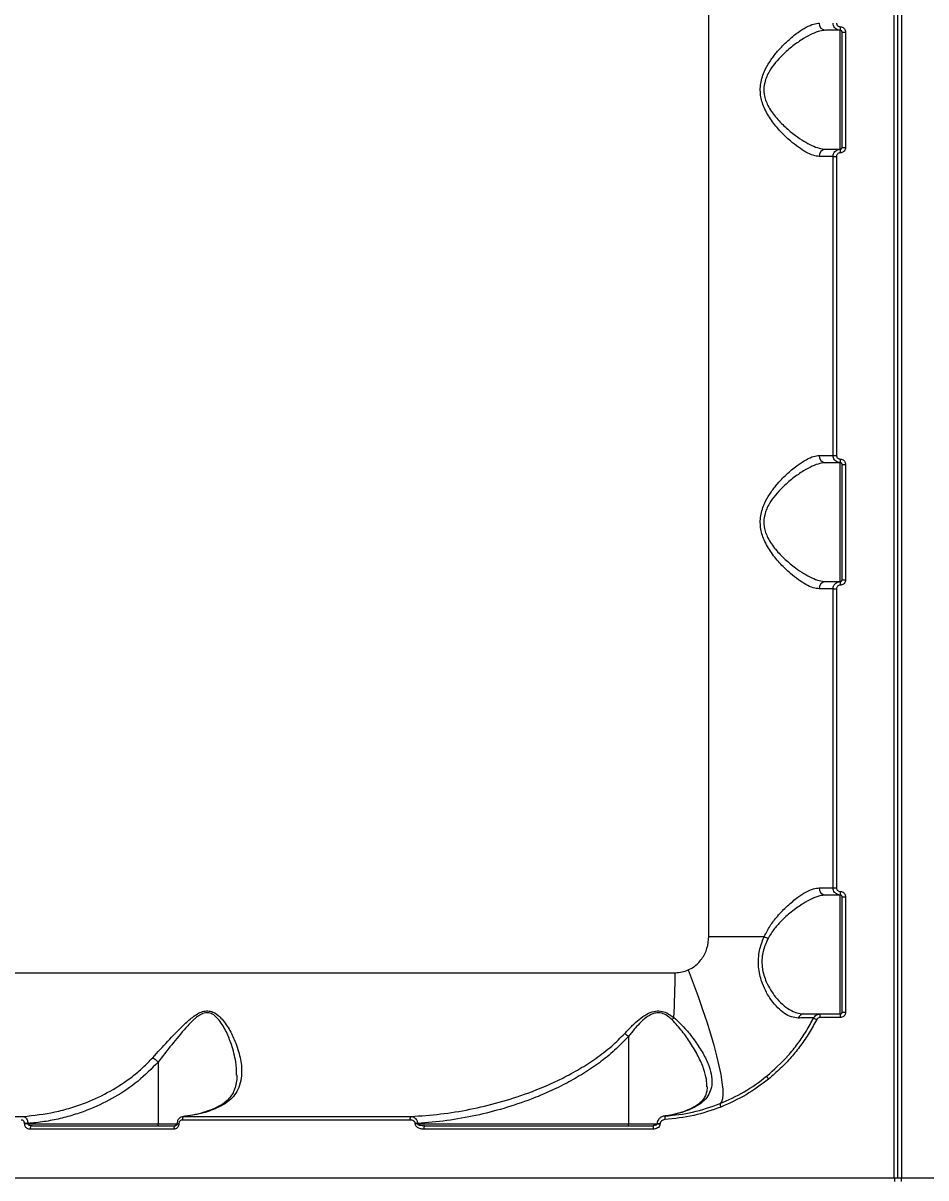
# Model space of a CAD drawing. Header units: millimetres. Extents: x 10665 to 29906, y -6125 to 7364.
# Drawn here: x 23684.4 to 23935.1, y -17.4 to 303.1 of the extents above; entities that cross this region are included whole.
import ezdxf

# ---------------------------------------------------------------- set-up
doc = ezdxf.new("R2010")
doc.units = ezdxf.units.MM
for name, color, linetype in [('DIKOM_ОБЪЕКТ', 7, 'Continuous'), ('DIKOM_РАЗМЕР_ЗОНА', 7, 'Continuous'), ('DIKOM_РАЗМЕР_ОБЪЕКТА', 7, 'Continuous')]:
    doc.layers.add(name, color=color, linetype=linetype)
doc.styles.add('style1', font='arial.ttf', dxfattribs={"width": 0.8})
doc.dimstyles.new('1-50', dxfattribs={"dimtxt": 300, "dimasz": 200, "dimexe": 100, "dimexo": 0, "dimgap": 100, "dimtad": 1, "dimdec": 0, "dimtxsty": 'style1', "dimcen": 0, "dimclrd": 7, "dimclre": 7, "dimadec": 1, "dimazin": 2, "dimtfac": 1, "dimtdec": 0, "dimtmove": 1, "dimatfit": 3, "dimfxl": 0, "dimlwd": 25, "dimlwe": 18, "dimarcsym": 0})

# ---------------------------------------------------------------- blocks, each defined once
blk = doc.blocks.new('*D16')
at = {"layer": 'Defpoints', "color": 0, "transparency": 16777216}
for p in [(12665, 4926.53), (12665, 1146.89), (26947.71, -1821.93)]:
    blk.add_point(p, dxfattribs=at)
at = {"layer": 'DIKOM_РАЗМЕР_ОБЪЕКТА', "color": 7, "lineweight": 18, "transparency": 16777216}
for p, q in [((12665, 1146.89), (12665, 5026.53)), ((26947.71, -1821.93), (26947.71, 5026.53))]:
    blk.add_line(p, q, dxfattribs=at)
at = {"layer": 'DIKOM_РАЗМЕР_ОБЪЕКТА', "color": 7, "lineweight": 25, "transparency": 16777216}
blk.add_line((26747.71, 4926.53), (12865, 4926.53), dxfattribs=at)
at = {"layer": 'DIKOM_РАЗМЕР_ОБЪЕКТА', "color": 7, "transparency": 16777216}
for points in [[(12865, 4959.86), (12865, 4893.19), (12665, 4926.53)], [(26747.71, 4959.86), (26747.71, 4893.19), (26947.71, 4926.53)]]:
    blk.add_solid(points, dxfattribs=at)
at = {"layer": 'DIKOM_РАЗМЕР_ОБЪЕКТА', "color": 0, "transparency": 16777216, "insert": (21497, 5179.8), "char_height": 300, "attachment_point": 5, "style": 'style1'}
blk.add_mtext('14300', dxfattribs=at)
blk = doc.blocks.new('*D15')
at = {"layer": 'Defpoints', "color": 0, "transparency": 16777216}
for p in [(20416.84, 4419.04), (19675.94, -4001.39), (28567.5, -4001.39)]:
    blk.add_point(p, dxfattribs=at)
at = {"layer": 'DIKOM_РАЗМЕР_ОБЪЕКТА', "color": 7, "lineweight": 18, "transparency": 16777216}
for p, q in [((20416.84, 4419.04), (28667.5, 4419.04)), ((19675.94, -4001.39), (28667.5, -4001.39))]:
    blk.add_line(p, q, dxfattribs=at)
at = {"layer": 'DIKOM_РАЗМЕР_ОБЪЕКТА', "color": 7, "lineweight": 25, "transparency": 16777216}
blk.add_line((28567.5, 4219.04), (28567.5, -3801.39), dxfattribs=at)
at = {"layer": 'DIKOM_РАЗМЕР_ОБЪЕКТА', "color": 7, "transparency": 16777216}
for points in [[(28534.17, 4219.04), (28600.83, 4219.04), (28567.5, 4419.04)], [(28534.17, -3801.39), (28600.83, -3801.39), (28567.5, -4001.39)]]:
    blk.add_solid(points, dxfattribs=at)
at = {"layer": 'DIKOM_РАЗМЕР_ОБЪЕКТА', "color": 0, "transparency": 16777216, "insert": (28247.96, -1553.33), "char_height": 300, "attachment_point": 5, "rotation": 90, "style": 'style1'}
blk.add_mtext('8400', dxfattribs=at)
blk = doc.blocks.new('*D14')
at = {"layer": 'Defpoints', "color": 0, "transparency": 16777216}
for p in [(28947.71, 6914.03), (10665, 1629.88), (28947.71, -1535.43)]:
    blk.add_point(p, dxfattribs=at)
at = {"layer": 'DIKOM_РАЗМЕР_ЗОНА', "color": 7, "lineweight": 18, "transparency": 16777216}
for p, q in [((10665, 1629.88), (10665, 7014.03)), ((28947.71, -1535.43), (28947.71, 7014.03))]:
    blk.add_line(p, q, dxfattribs=at)
at = {"layer": 'DIKOM_РАЗМЕР_ЗОНА', "color": 7, "lineweight": 25, "transparency": 16777216}
blk.add_line((10865, 6914.03), (28747.71, 6914.03), dxfattribs=at)
at = {"layer": 'DIKOM_РАЗМЕР_ЗОНА', "color": 7, "transparency": 16777216}
for points in [[(10865, 6947.36), (10865, 6880.69), (10665, 6914.03)], [(28747.71, 6947.36), (28747.71, 6880.69), (28947.71, 6914.03)]]:
    blk.add_solid(points, dxfattribs=at)
at = {"layer": 'DIKOM_РАЗМЕР_ЗОНА', "color": 0, "transparency": 16777216, "insert": (21431.5, 7167.3), "char_height": 300, "attachment_point": 5, "style": 'style1'}
blk.add_mtext('18300', dxfattribs=at)
blk = doc.blocks.new('*D13')
at = {"layer": 'Defpoints', "color": 0, "transparency": 16777216}
for p in [(20470.84, 6542.55), (29806, 6542.55), (19621.9, -6125)]:
    blk.add_point(p, dxfattribs=at)
at = {"layer": 'DIKOM_РАЗМЕР_ЗОНА', "color": 7, "lineweight": 18, "transparency": 16777216}
for p, q in [((20470.84, 6542.55), (29906, 6542.55)), ((19621.9, -6125), (29906, -6125))]:
    blk.add_line(p, q, dxfattribs=at)
at = {"layer": 'DIKOM_РАЗМЕР_ЗОНА', "color": 7, "lineweight": 25, "transparency": 16777216}
blk.add_line((29806, -5925), (29806, 6342.55), dxfattribs=at)
at = {"layer": 'DIKOM_РАЗМЕР_ЗОНА', "color": 7, "transparency": 16777216}
for points in [[(29772.67, 6342.55), (29839.33, 6342.55), (29806, 6542.55)], [(29772.67, -5925), (29839.33, -5925), (29806, -6125)]]:
    blk.add_solid(points, dxfattribs=at)
at = {"layer": 'DIKOM_РАЗМЕР_ЗОНА', "color": 0, "transparency": 16777216, "insert": (29552.83, 208.78), "char_height": 300, "attachment_point": 5, "rotation": 90, "style": 'style1'}
blk.add_mtext('12650', dxfattribs=at)

msp = doc.modelspace()

# ---------------------------------------------------------------- linework, layer by layer
at = {"layer": 'DIKOM_ОБЪЕКТ', "color": 7, "linetype": 'Continuous', "lineweight": 15}
for p, q in [((23926.28, -17.43), (23926.28, 466.57)), ((23927.28, -17.43), (23927.28, 466.57)), ((23928.29, 466.57), (23928.29, -17.43)), ((23874.78, 49.57), (23874.78, 399.57)), ((23911.28, 301.07), (23907.23, 301.07)), ((23911.28, 268.07), (23911.28, 301.07)), ((23911.78, 300.57), (23912.75, 300.57)), ((23911.78, 268.57), (23911.78, 300.57)), ((23912.75, 300.57), (23912.75, 268.57)), ((23909.28, 266.07), (23905.43, 266.07)), ((23907.23, 268.07), (23911.28, 268.07)), ((23909.28, 266.07), (23910.24, 266.07)), ((23909.28, 183.07), (23909.28, 266.07)), ((23910.24, 266.07), (23910.24, 183.07)), ((23911.78, 268.57), (23912.75, 268.57)), ((23905.43, 183.07), (23909.28, 183.07)), ((23909.28, 183.07), (23910.24, 183.07)), ((23911.28, 181.07), (23907.23, 181.07)), ((23911.28, 148.07), (23911.28, 181.07)), ((23911.78, 180.57), (23912.75, 180.57)), ((23911.78, 148.57), (23911.78, 180.57)), ((23912.75, 180.57), (23912.75, 148.57)), ((23907.23, 148.07), (23911.28, 148.07)), ((23911.78, 148.57), (23912.75, 148.57)), ((23909.28, 146.07), (23905.43, 146.07)), ((23909.28, 146.07), (23910.24, 146.07)), ((23909.28, 63.07), (23909.28, 146.07)), ((23910.24, 146.07), (23910.24, 63.07)), ((23905.43, 63.07), (23909.28, 63.07)), ((23911.28, 61.07), (23907.23, 61.07)), ((23909.28, 63.07), (23910.24, 63.07)), ((23911.28, 28.07), (23911.28, 61.07)), ((23911.78, 60.57), (23912.75, 60.57)), ((23911.78, 28.57), (23911.78, 60.57)), ((23912.75, 60.57), (23912.75, 28.57)), ((23874.78, 49.57), (23890.19, 49.57)), ((23545.28, 39.52), (23865.44, 39.52)), ((23911.25, 27.07), (23905.62, 27.07)), ((23905.67, 28.07), (23911.28, 28.07)), ((23911.78, 28.57), (23912.75, 28.57)), ((23852.47, 21.82), (23852.47, -2.43)), ((23721.93, 14.73), (23721.93, -2.43)), ((23618.62, -0.37), (23684.45, -0.37)), ((23684.88, -2.43), (23684.88, -2.32)), ((23685.78, -2.32), (23684.88, -2.32)), ((23685.78, -2.43), (23684.88, -2.43)), ((23685.78, -2.32), (23685.78, -2.43)), ((23685.78, -2.43), (23721.93, -2.43)), ((23686.97, -2.93), (23726.74, -2.93)), ((23721.93, -2.43), (23727.15, -2.43)), ((23727.15, -2.39), (23727.15, -2.43)), ((23727.15, -2.39), (23727.68, -2.39)), ((23727.15, -2.43), (23727.68, -2.43)), ((23727.68, -2.39), (23727.68, -2.43)), ((23791.83, -1.37), (23728.65, -1.37)), ((23729.38, -0.3), (23728.96, -0.34)), ((23729.09, -0.37), (23792.13, -0.37)), ((23793.3, -2.43), (23793.3, -2.3)), ((23793.94, -2.3), (23793.3, -2.3)), ((23793.94, -2.43), (23793.3, -2.43)), ((23793.94, -2.3), (23793.94, -2.43)), ((23793.94, -2.43), (23852.47, -2.43)), ((23795.98, -2.93), (23859.47, -2.93)), ((23852.47, -2.43), (23860.42, -2.43)), ((23860.42, -2.34), (23860.42, -2.43)), ((23860.42, -2.34), (23861.26, -2.34)), ((23860.42, -2.43), (23861.26, -2.43)), ((23861.26, -2.34), (23861.26, -2.43)), ((23726.26, -3.93), (23686.4, -3.93)), ((23859.31, -3.93), (23795.67, -3.93)), ((23507.28, -17.43), (23926.28, -17.43)), ((23926.28, -17.43), (23927.28, -17.43)), ((23927.28, -17.43), (23928.29, -17.43)), ((23928.29, -17.43), (24347.28, -17.43))]:
    msp.add_line(p, q, dxfattribs=at)
at = {"layer": 'DIKOM_ОБЪЕКТ', "color": 7, "linetype": 'Continuous', "lineweight": 15, "flags": 128}
for points in [[(23869.08, 40.28), (23870.49, 36.59), (23871.82, 32.93), (23873.06, 29.35), (23874.21, 25.87), (23875.24, 22.54), (23876.16, 19.38), (23876.94, 16.42), (23877.59, 13.71), (23878.09, 11.25), (23878.44, 9.08), (23878.64, 7.22), (23878.69, 5.69), (23878.58, 4.5), (23878.31, 3.66), (23877.9, 3.18)], [(23686.97, -2.93), (23686.86, -2.94), (23686.75, -3), (23686.65, -3.09), (23686.57, -3.22), (23686.5, -3.37), (23686.44, -3.54), (23686.41, -3.73), (23686.4, -3.93)], [(23722.09, -2.93), (23722.06, -2.92), (23722.03, -2.89), (23722, -2.84), (23721.98, -2.78), (23721.96, -2.7), (23721.94, -2.62), (23721.93, -2.52), (23721.93, -2.43)], [(23726.74, -2.93), (23726.65, -2.94), (23726.56, -3), (23726.48, -3.09), (23726.4, -3.22), (23726.34, -3.37), (23726.3, -3.54), (23726.27, -3.73), (23726.26, -3.93)], [(23729.09, -0.37), (23729, -0.4), (23728.92, -0.46), (23728.84, -0.56), (23728.78, -0.69), (23728.72, -0.83), (23728.68, -1), (23728.66, -1.18), (23728.65, -1.37)], [(23795.98, -2.93), (23795.92, -2.94), (23795.86, -3), (23795.81, -3.09), (23795.76, -3.22), (23795.72, -3.37), (23795.69, -3.54), (23795.68, -3.73), (23795.67, -3.93)], [(23852.63, -2.93), (23852.6, -2.92), (23852.57, -2.89), (23852.54, -2.84), (23852.52, -2.78), (23852.5, -2.7), (23852.48, -2.62), (23852.48, -2.52), (23852.47, -2.43)]]:
    msp.add_lwpolyline(points, dxfattribs=at)
at = {"layer": 'DIKOM_ОБЪЕКТ', "color": 7, "linetype": 'Continuous', "lineweight": 15}
for centre, radius, start, end in [((23907.34, 302.98), 1.91, 177.2461, 266.9542), ((23917.82, 301.82), 6.58, 177.8255, 186.5485), ((23907.34, 266.17), 1.91, 93.0509, 182.7522), ((23917.82, 267.32), 6.58, 173.4534, 182.1731), ((23907.34, 182.98), 1.91, 177.2461, 266.9542), ((23917.82, 181.82), 6.58, 177.8255, 186.5485), ((23907.34, 146.17), 1.91, 93.0509, 182.7522), ((23917.82, 147.32), 6.58, 173.4534, 182.1731), ((23907.34, 62.98), 1.91, 177.2476, 266.9527), ((23917.82, 61.82), 6.58, 177.8255, 186.5485), ((23894.14, 55.94), 7.49, 238.1465, 247.1597), ((23629.05, 39.4), 236.38, 357.0036, 0.0293), ((23869.54, 22.88), 6.08, 136.7288, 144.3462), ((23901.24, 26.31), 1.76, 91.8341, 158.8601), ((23908.91, 35.29), 9.71, 238.8625, 244.4825), ((23910.51, 27.32), 4.89, 171.1739, 182.9207), ((23917.82, 27.32), 6.58, 173.4534, 182.1731), ((23893.99, 12.43), 3.55, 207.4572, 222.801), ((23880.28, 3.34), 2.38, 183.7676, 207.0834), ((23792.97, -1.16), 1.16, 136.5675, 190.0629), ((23860.98, -3.68), 1.68, 153.3032, 188.3114), ((23864.51, -0.91), 1.97, 160.7324, 190.0896), ((24031.07, -17.68), 104.78, 179.8633, 180.4102), ((23823.5, -17.68), 104.78, 359.5898, 0.1367)]:
    msp.add_arc(centre, radius, start, end, dxfattribs=at)
for points, knots in [([(23905.43, 266.07), (23904.88, 266.14), (23903.77, 266.26), (23901.8, 267.18), (23899.67, 268.54), (23897.3, 270.41), (23894.72, 272.87), (23892.15, 275.95), (23890.11, 279.36), (23889.16, 282.48), (23889.04, 284.92), (23889.25, 286.79), (23889.77, 288.64), (23890.69, 290.74), (23892.07, 293), (23894.15, 295.64), (23896.72, 298.25), (23899.42, 300.45), (23901.85, 302), (23903.84, 302.91), (23904.93, 303.02), (23905.43, 303.07)], [0, 0, 0, 0, 0.054583, 0.111032, 0.165946, 0.222013, 0.289072, 0.35796, 0.422673, 0.477404, 0.50475, 0.533099, 0.562353, 0.592382, 0.639889, 0.688584, 0.759283, 0.83206, 0.890159, 0.949867, 1, 1, 1, 1]), ([(23911.28, 301.07), (23911.14, 301.08), (23910.76, 301.11), (23910.2, 301.35), (23909.69, 301.8), (23909.35, 302.4), (23909.31, 302.85), (23909.28, 303.07)], [0, 0, 0, 0, 0.141716, 0.356396, 0.570957, 0.785459, 1, 1, 1, 1]), ([(23910.24, 303.07), (23910.25, 302.96), (23910.28, 302.74), (23910.45, 302.44), (23910.7, 302.21), (23910.99, 302.09), (23911.17, 302.08), (23911.25, 302.07)], [0, 0, 0, 0, 0.214239, 0.428572, 0.643168, 0.858084, 1, 1, 1, 1]), ([(23911.25, 302.07), (23911.36, 302.07), (23911.64, 302.05), (23912.06, 301.87), (23912.44, 301.53), (23912.7, 301.08), (23912.73, 300.74), (23912.75, 300.57)], [0, 0, 0, 0, 0.141841, 0.356734, 0.571331, 0.785726, 1, 1, 1, 1]), ([(23907.23, 301.07), (23906.71, 301.03), (23905.57, 300.93), (23903.49, 300.12), (23900.98, 298.77), (23898.13, 296.8), (23895.46, 294.5), (23893.25, 292.13), (23891.79, 290.13), (23890.81, 288.23), (23890.16, 286.3), (23890.01, 284.56), (23890.2, 282.94), (23890.53, 281.66), (23891.47, 279.47), (23893.31, 276.87), (23895.99, 274.14), (23898.67, 271.96), (23901.18, 270.28), (23903.39, 269.08), (23905.47, 268.25), (23906.64, 268.13), (23907.23, 268.07)], [0, 0, 0, 0, 0.050714, 0.109915, 0.170724, 0.242652, 0.316474, 0.363749, 0.411988, 0.440047, 0.468859, 0.5101, 0.521086, 0.546819, 0.573408, 0.636933, 0.704612, 0.774149, 0.830252, 0.88733, 0.94288, 1, 1, 1, 1]), ([(23911.78, 300.57), (23911.78, 300.63), (23911.77, 300.74), (23911.68, 300.89), (23911.55, 301.01), (23911.41, 301.07), (23911.32, 301.07), (23911.28, 301.07)], [0, 0, 0, 0, 0.214008, 0.428152, 0.642819, 0.857914, 1, 1, 1, 1]), ([(23909.28, 266.07), (23909.29, 266.22), (23909.32, 266.59), (23909.56, 267.15), (23910.01, 267.66), (23910.61, 268.01), (23911.06, 268.05), (23911.28, 268.07)], [0, 0, 0, 0, 0.140747, 0.35547, 0.570286, 0.785161, 1, 1, 1, 1]), ([(23911.25, 267.07), (23911.13, 267.06), (23910.91, 267.04), (23910.61, 266.87), (23910.38, 266.61), (23910.26, 266.33), (23910.25, 266.15), (23910.24, 266.07)], [0, 0, 0, 0, 0.215143, 0.430171, 0.644954, 0.859418, 1, 1, 1, 1]), ([(23912.75, 268.57), (23912.74, 268.46), (23912.72, 268.19), (23912.54, 267.76), (23912.2, 267.38), (23911.75, 267.12), (23911.42, 267.09), (23911.25, 267.07)], [0, 0, 0, 0, 0.140641, 0.355114, 0.569885, 0.784886, 1, 1, 1, 1]), ([(23911.28, 268.07), (23911.34, 268.08), (23911.45, 268.09), (23911.6, 268.18), (23911.72, 268.3), (23911.78, 268.44), (23911.78, 268.54), (23911.78, 268.57)], [0, 0, 0, 0, 0.215463, 0.43067, 0.645377, 0.859612, 1, 1, 1, 1]), ([(23905.43, 146.07), (23904.88, 146.14), (23903.77, 146.26), (23901.8, 147.18), (23899.67, 148.54), (23897.3, 150.41), (23894.72, 152.87), (23892.15, 155.95), (23890.11, 159.36), (23889.16, 162.48), (23889.04, 164.92), (23889.25, 166.79), (23889.77, 168.64), (23890.69, 170.74), (23892.07, 173), (23894.15, 175.64), (23896.72, 178.25), (23899.42, 180.45), (23901.85, 182), (23903.84, 182.91), (23904.93, 183.02), (23905.43, 183.07)], [0, 0, 0, 0, 0.054583, 0.111032, 0.165946, 0.222013, 0.289072, 0.357961, 0.422673, 0.477404, 0.50475, 0.533099, 0.562353, 0.592382, 0.639889, 0.688584, 0.759283, 0.83206, 0.890159, 0.949867, 1, 1, 1, 1]), ([(23911.28, 181.07), (23911.14, 181.08), (23910.76, 181.11), (23910.2, 181.35), (23909.69, 181.8), (23909.35, 182.4), (23909.31, 182.85), (23909.28, 183.07)], [0, 0, 0, 0, 0.141716, 0.356396, 0.570957, 0.785459, 1, 1, 1, 1]), ([(23910.24, 183.07), (23910.25, 182.96), (23910.28, 182.74), (23910.45, 182.44), (23910.7, 182.21), (23910.99, 182.09), (23911.17, 182.08), (23911.25, 182.07)], [0, 0, 0, 0, 0.214239, 0.428572, 0.643168, 0.858084, 1, 1, 1, 1]), ([(23907.23, 181.07), (23906.71, 181.03), (23905.57, 180.93), (23903.49, 180.12), (23900.98, 178.77), (23898.13, 176.8), (23895.46, 174.5), (23893.25, 172.13), (23891.79, 170.13), (23890.81, 168.23), (23890.16, 166.3), (23890.01, 164.56), (23890.2, 162.94), (23890.53, 161.66), (23891.47, 159.47), (23893.31, 156.87), (23895.99, 154.14), (23898.67, 151.96), (23901.18, 150.28), (23903.39, 149.08), (23905.47, 148.25), (23906.64, 148.13), (23907.23, 148.07)], [0, 0, 0, 0, 0.050714, 0.109915, 0.170724, 0.242652, 0.316474, 0.363749, 0.411988, 0.440047, 0.468859, 0.5101, 0.521086, 0.546819, 0.573408, 0.636933, 0.704612, 0.774149, 0.830252, 0.88733, 0.94288, 1, 1, 1, 1]), ([(23911.25, 182.07), (23911.36, 182.07), (23911.64, 182.05), (23912.06, 181.87), (23912.44, 181.53), (23912.7, 181.08), (23912.73, 180.74), (23912.75, 180.57)], [0, 0, 0, 0, 0.141841, 0.356734, 0.571331, 0.785726, 1, 1, 1, 1]), ([(23911.78, 180.57), (23911.78, 180.63), (23911.77, 180.74), (23911.68, 180.89), (23911.55, 181.01), (23911.41, 181.07), (23911.32, 181.07), (23911.28, 181.07)], [0, 0, 0, 0, 0.214008, 0.428152, 0.642819, 0.857914, 1, 1, 1, 1]), ([(23909.28, 146.07), (23909.29, 146.22), (23909.32, 146.59), (23909.56, 147.15), (23910.01, 147.66), (23910.61, 148.01), (23911.06, 148.05), (23911.28, 148.07)], [0, 0, 0, 0, 0.140747, 0.35547, 0.570286, 0.785161, 1, 1, 1, 1]), ([(23912.75, 148.57), (23912.74, 148.46), (23912.72, 148.19), (23912.54, 147.76), (23912.2, 147.38), (23911.75, 147.12), (23911.42, 147.09), (23911.25, 147.07)], [0, 0, 0, 0, 0.140641, 0.355114, 0.569885, 0.784886, 1, 1, 1, 1]), ([(23911.28, 148.07), (23911.34, 148.08), (23911.45, 148.09), (23911.6, 148.18), (23911.72, 148.3), (23911.78, 148.44), (23911.78, 148.54), (23911.78, 148.57)], [0, 0, 0, 0, 0.215463, 0.43067, 0.645377, 0.859612, 1, 1, 1, 1]), ([(23911.25, 147.07), (23911.13, 147.06), (23910.91, 147.04), (23910.61, 146.87), (23910.38, 146.61), (23910.26, 146.33), (23910.25, 146.15), (23910.24, 146.07)], [0, 0, 0, 0, 0.215125, 0.430184, 0.644963, 0.859421, 1, 1, 1, 1]), ([(23890.19, 49.57), (23890.71, 50.58), (23891.75, 52.63), (23894.01, 55.47), (23896.64, 58.18), (23899.35, 60.4), (23901.78, 61.96), (23903.8, 62.9), (23904.91, 63.02), (23905.43, 63.07)], [0, 0, 0, 0, 0.1261, 0.256727, 0.424335, 0.596862, 0.7353, 0.877569, 1, 1, 1, 1]), ([(23907.23, 61.07), (23906.69, 61.02), (23905.54, 60.92), (23903.43, 60.09), (23900.91, 58.72), (23898.05, 56.74), (23895.32, 54.36), (23892.93, 51.82), (23891.81, 49.97), (23891.24, 49.03)], [0, 0, 0, 0, 0.122709, 0.262462, 0.406017, 0.574924, 0.748263, 0.872366, 1, 1, 1, 1]), ([(23911.28, 61.07), (23911.14, 61.08), (23910.76, 61.11), (23910.2, 61.35), (23909.69, 61.8), (23909.35, 62.4), (23909.31, 62.85), (23909.28, 63.07)], [0, 0, 0, 0, 0.141716, 0.356396, 0.570957, 0.785459, 1, 1, 1, 1]), ([(23910.24, 63.07), (23910.25, 62.96), (23910.28, 62.74), (23910.45, 62.44), (23910.7, 62.21), (23910.99, 62.09), (23911.17, 62.08), (23911.25, 62.07)], [0, 0, 0, 0, 0.214239, 0.428572, 0.643168, 0.858084, 1, 1, 1, 1]), ([(23911.25, 62.07), (23911.36, 62.07), (23911.64, 62.05), (23912.06, 61.87), (23912.44, 61.53), (23912.7, 61.08), (23912.73, 60.74), (23912.75, 60.57)], [0, 0, 0, 0, 0.141841, 0.356734, 0.571331, 0.785726, 1, 1, 1, 1]), ([(23911.78, 60.57), (23911.78, 60.63), (23911.77, 60.74), (23911.68, 60.89), (23911.55, 61.01), (23911.41, 61.07), (23911.32, 61.07), (23911.28, 61.07)], [0, 0, 0, 0, 0.214008, 0.428152, 0.642819, 0.857914, 1, 1, 1, 1]), ([(23869.08, 40.28), (23869.6, 40.55), (23871.05, 41.3), (23872.98, 43.31), (23874.49, 46.26), (23874.69, 48.46), (23874.78, 49.57)], [0, 0, 0, 0, 0.152957, 0.42837, 0.711437, 1, 1, 1, 1]), ([(23899.6, 26.95), (23898.97, 27.01), (23897.72, 27.14), (23895.8, 28.15), (23893.9, 29.72), (23892.21, 31.73), (23890.77, 34.01), (23889.73, 36.24), (23889.01, 38.47), (23888.6, 40.63), (23888.5, 42.9), (23888.8, 45.74), (23889.49, 47.98), (23890.1, 49.36), (23890.19, 49.57)], [0, 0, 0, 0, 0.110101, 0.220217, 0.329286, 0.438311, 0.524962, 0.611516, 0.675343, 0.739096, 0.803995, 0.868889, 0.979729, 1, 1, 1, 1]), ([(23891.24, 49.03), (23891.14, 48.84), (23890.51, 47.58), (23889.81, 45.6), (23889.49, 43.1), (23889.54, 41.69), (23889.72, 40.26), (23890.04, 38.81), (23890.81, 36.75), (23891.91, 34.68), (23893.42, 32.57), (23895.21, 30.69), (23897.19, 29.22), (23899.21, 28.26), (23900.52, 28.14), (23901.18, 28.07)], [0, 0, 0, 0, 0.020101, 0.128726, 0.185269, 0.244004, 0.254865, 0.316794, 0.380589, 0.46642, 0.55463, 0.663824, 0.776165, 0.886557, 1, 1, 1, 1]), ([(23865.44, 39.52), (23865.49, 39.52), (23866.14, 39.53), (23867.39, 39.66), (23868.51, 40.07), (23869.08, 40.28)], [0, 0, 0, 0, 0.04681, 0.514275, 1, 1, 1, 1]), ([(23720.43, 15.92), (23721.81, 17.44), (23724.58, 20.49), (23728.24, 24.33), (23731, 26.85), (23732.8, 28.11), (23734.25, 28.8), (23735.77, 29.02), (23737.44, 28.59), (23738.58, 27.74), (23740.13, 26.18), (23741.72, 23.92), (23743.5, 20.14), (23744.85, 15.95), (23745.25, 12.03), (23744.83, 8.9), (23743.94, 6.63), (23742.54, 4.76), (23740.95, 3.38), (23739.64, 2.68), (23739.09, 2.39)], [0, 0, 0, 0, 0.09652, 0.192973, 0.244813, 0.271574, 0.298183, 0.324302, 0.350397, 0.391083, 0.401948, 0.472766, 0.543843, 0.640945, 0.737879, 0.799672, 0.861381, 0.912135, 0.96284, 1, 1, 1, 1]), ([(23851.47, 22.67), (23852.16, 23.4), (23853.42, 24.74), (23855.42, 26.59), (23857.4, 28.01), (23859.44, 28.9), (23861.42, 28.99), (23863.36, 28.35), (23864.47, 27.52), (23865.11, 27.05)], [0, 0, 0, 0, 0.183985, 0.34016, 0.495654, 0.624188, 0.737469, 0.849217, 1, 1, 1, 1]), ([(23743.7, 11.08), (23743.68, 12.3), (23743.61, 15.07), (23742.48, 19.15), (23740.97, 23.11), (23739.58, 25.49), (23738.2, 27.14), (23737.22, 28.03), (23735.72, 28.5), (23734.39, 28.26), (23733.17, 27.6), (23732.36, 26.95), (23731.15, 25.88), (23728.96, 23.54), (23725.67, 19.51), (23723.18, 16.33), (23721.93, 14.73)], [0, 0, 0, 0, 0.110501, 0.248507, 0.348191, 0.4475, 0.462343, 0.516642, 0.550238, 0.583701, 0.61578, 0.648066, 0.654923, 0.726704, 0.863301, 1, 1, 1, 1]), ([(23864.6, 26.42), (23864.04, 26.92), (23863.08, 27.77), (23861.45, 28.42), (23860.33, 28.41), (23859.16, 28.15), (23857.72, 27.41), (23855.97, 25.92), (23854.2, 23.98), (23853.08, 22.59), (23852.47, 21.82)], [0, 0, 0, 0, 0.150403, 0.257912, 0.342075, 0.365555, 0.490506, 0.648817, 0.807934, 1, 1, 1, 1]), ([(23874.26, 7.81), (23874.25, 8.52), (23874.22, 10.13), (23873.38, 13.01), (23871.91, 16.38), (23869.84, 19.86), (23867.5, 23.32), (23865.57, 25.39), (23864.6, 26.42)], [0, 0, 0, 0, 0.125514, 0.289311, 0.475425, 0.66165, 0.830982, 1, 1, 1, 1]), ([(23865.11, 27.05), (23866.16, 26.07), (23868.26, 24.12), (23870.82, 20.83), (23873.04, 17.52), (23874.65, 14.32), (23875.56, 11.4), (23875.76, 8.9), (23875.31, 6.72), (23874.3, 4.85), (23872.66, 3.22), (23870.94, 2.17), (23869.8, 1.67), (23869.54, 1.56)], [0, 0, 0, 0, 0.103936, 0.208055, 0.321366, 0.434613, 0.535132, 0.635569, 0.720264, 0.804896, 0.890153, 0.975334, 1, 1, 1, 1]), ([(23890.84, 10.79), (23892.9, 12.63), (23896.02, 15.41), (23899.52, 19.8), (23901.91, 23.29), (23903.23, 25.76), (23903.89, 26.98)], [0, 0, 0, 0, 0.395169, 0.598678, 0.802185, 1, 1, 1, 1]), ([(23904.73, 26.53), (23904.06, 25.28), (23902.72, 22.8), (23900.33, 19.3), (23897.66, 15.97), (23894.69, 12.84), (23892.49, 10.96), (23891.39, 10.02)], [0, 0, 0, 0, 0.197681, 0.395385, 0.593091, 0.796545, 1, 1, 1, 1]), ([(23903.89, 26.98), (23903.79, 26.98), (23903.6, 26.97), (23902.19, 26.97), (23900.71, 26.96), (23899.84, 26.95), (23899.6, 26.95)], [0, 0, 0, 0, 0.336235, 0.682237, 0.908789, 1, 1, 1, 1]), ([(23901.18, 28.07), (23902.03, 28.07), (23903.77, 28.07), (23905.35, 28.07), (23905.56, 28.07), (23905.67, 28.07)], [0, 0, 0, 0, 0.317516, 0.653916, 1, 1, 1, 1]), ([(23903.89, 26.98), (23903.92, 27.03), (23904.05, 27.28), (23904.4, 27.66), (23905, 28.01), (23905.45, 28.05), (23905.67, 28.07)], [0, 0, 0, 0, 0.080678, 0.387065, 0.693572, 1, 1, 1, 1]), ([(23905.62, 27.07), (23905.51, 27.06), (23905.28, 27.04), (23904.98, 26.87), (23904.81, 26.68), (23904.74, 26.55), (23904.73, 26.53)], [0, 0, 0, 0, 0.306718, 0.613309, 0.919445, 1, 1, 1, 1]), ([(23912.75, 28.57), (23912.74, 28.46), (23912.72, 28.19), (23912.54, 27.76), (23912.2, 27.38), (23911.75, 27.12), (23911.42, 27.09), (23911.25, 27.07)], [0, 0, 0, 0, 0.140641, 0.355114, 0.569885, 0.784886, 1, 1, 1, 1]), ([(23911.28, 28.07), (23911.34, 28.08), (23911.45, 28.09), (23911.6, 28.18), (23911.72, 28.3), (23911.78, 28.44), (23911.78, 28.54), (23911.78, 28.57)], [0, 0, 0, 0, 0.215463, 0.43067, 0.645377, 0.859612, 1, 1, 1, 1]), ([(23792.13, -0.37), (23794.86, -0.18), (23800.32, 0.18), (23808.49, 1.53), (23816.61, 3.44), (23825.28, 6.23), (23832.73, 9.41), (23838.95, 12.78), (23843.52, 15.72), (23847.78, 18.95), (23850.29, 21.48), (23851.47, 22.67)], [0, 0, 0, 0, 0.126975, 0.253955, 0.383672, 0.513375, 0.674673, 0.756562, 0.838429, 0.923822, 1, 1, 1, 1]), ([(23851.47, 22.67), (23851.5, 22.65), (23851.67, 22.53), (23852.01, 22.26), (23852.31, 21.98), (23852.47, 21.83)], [0, 0, 0, 0, 0.092692, 0.497803, 1, 1, 1, 1]), ([(23852.47, 21.83), (23851.22, 20.52), (23848.71, 17.88), (23844.47, 14.51), (23840.01, 11.5), (23835.35, 8.84), (23830.51, 6.48), (23824.71, 4.07), (23817.93, 1.78), (23810.1, -0.2), (23802.09, -1.65), (23796.66, -2.08), (23793.94, -2.3)], [0, 0, 0, 0, 0.082282, 0.165563, 0.247515, 0.329489, 0.412925, 0.496368, 0.620904, 0.745452, 0.872728, 1, 1, 1, 1]), ([(23852.47, 21.82), (23852.47, 21.82), (23852.47, 21.83), (23852.47, 21.83), (23852.47, 21.83), (23852.47, 21.83)], [0, 0, 0, 0, 0.415956, 0.769957, 1, 1, 1, 1]), ([(23684.45, -0.37), (23687.41, -0.06), (23691.89, 0.41), (23697.74, 1.97), (23702.91, 3.78), (23708.73, 6.53), (23713.9, 9.95), (23717.76, 13.16), (23719.54, 15), (23720.43, 15.92)], [0, 0, 0, 0, 0.222715, 0.336734, 0.450747, 0.631004, 0.813277, 0.906646, 1, 1, 1, 1]), ([(23721.93, 14.74), (23720.12, 12.91), (23716.46, 9.2), (23710.05, 4.93), (23704.14, 2.03), (23699.02, 0.17), (23694.7, -1.01), (23690.28, -1.89), (23687.28, -2.18), (23685.78, -2.32)], [0, 0, 0, 0, 0.185206, 0.375221, 0.558026, 0.667271, 0.776521, 0.88826, 1, 1, 1, 1]), ([(23720.43, 15.92), (23720.48, 15.89), (23720.63, 15.8), (23720.97, 15.57), (23721.44, 15.2), (23721.77, 14.89), (23721.93, 14.74)], [0, 0, 0, 0, 0.107452, 0.349472, 0.674718, 1, 1, 1, 1]), ([(23721.93, 14.73), (23721.93, 14.73), (23721.93, 14.74), (23721.93, 14.74), (23721.93, 14.74), (23721.93, 14.74)], [0, 0, 0, 0, 0.430702, 0.783086, 1, 1, 1, 1]), ([(23743.81, 11.09), (23743.82, 11.02), (23743.85, 10.27), (23743.66, 8.96), (23743.24, 7.27), (23742.57, 5.84), (23741.7, 4.63), (23740.61, 3.6), (23739.57, 2.85), (23738.8, 2.48), (23738.52, 2.34)], [0, 0, 0, 0, 0.017577, 0.192686, 0.36315, 0.513449, 0.671955, 0.804899, 0.928568, 1, 1, 1, 1]), ([(23877.9, 3.18), (23880.17, 4.19), (23884.77, 6.23), (23888.8, 9.26), (23890.84, 10.79)], [0, 0, 0, 0, 0.494159, 1, 1, 1, 1]), ([(23891.39, 10.02), (23889.35, 8.49), (23885.23, 5.39), (23880.53, 3.31), (23878.16, 2.25)], [0, 0, 0, 0, 0.494179, 1, 1, 1, 1]), ([(23874.3, 7.82), (23874.3, 7.54), (23874.3, 6.79), (23874.01, 5.73), (23873.48, 4.65), (23872.71, 3.7), (23871.71, 2.85), (23870.56, 2.11), (23869.61, 1.69), (23869.19, 1.5)], [0, 0, 0, 0, 0.106446, 0.277049, 0.456148, 0.600079, 0.738794, 0.885793, 1, 1, 1, 1]), ([(23739.09, 2.39), (23738.81, 2.26), (23737.1, 1.47), (23733.79, 0.28), (23730.68, -0.15), (23729.09, -0.37)], [0, 0, 0, 0, 0.084988, 0.533468, 1, 1, 1, 1]), ([(23738.55, 2.33), (23738.52, 2.31), (23737.61, 1.82), (23735.76, 1.11), (23733, 0.26), (23730.86, -0.2), (23729.64, -0.28), (23729.38, -0.3)], [0, 0, 0, 0, 0.01144, 0.310364, 0.611977, 0.91582, 1, 1, 1, 1]), ([(23739.09, 2.39), (23739.07, 2.39), (23738.91, 2.42), (23738.71, 2.43), (23738.58, 2.33), (23738.56, 2.31)], [0, 0, 0, 0, 0.103625, 0.836633, 1, 1, 1, 1]), ([(23869.2, 1.53), (23868.93, 1.41), (23867.78, 0.9), (23865.68, 0.31), (23863.71, -0.15), (23862.64, -0.25), (23862.5, -0.26)], [0, 0, 0, 0, 0.122498, 0.529342, 0.938046, 1, 1, 1, 1]), ([(23878.16, 2.25), (23875.65, 1.37), (23870.59, -0.42), (23865.27, -0.98), (23862.57, -1.26)], [0, 0, 0, 0, 0.493762, 1, 1, 1, 1]), ([(23862.65, -0.26), (23865.22, 0), (23870.43, 0.54), (23875.39, 2.29), (23877.9, 3.18)], [0, 0, 0, 0, 0.493766, 1, 1, 1, 1]), ([(23869.54, 1.56), (23868.56, 1.19), (23866.3, 0.34), (23863.97, -0.05), (23862.65, -0.26)], [0, 0, 0, 0, 0.43657, 1, 1, 1, 1]), ([(23869.22, 1.5), (23869.22, 1.5), (23869.3, 1.56), (23869.42, 1.56), (23869.53, 1.56), (23869.54, 1.56)], [0, 0, 0, 0, 0.089086, 0.858505, 1, 1, 1, 1]), ([(23684.88, -2.32), (23684.87, -2.23), (23684.85, -2.04), (23684.73, -1.79), (23684.55, -1.58), (23684.29, -1.42), (23684.06, -1.37), (23683.93, -1.37), (23683.91, -1.37)], [0, 0, 0, 0, 0.167359, 0.334436, 0.509116, 0.71306, 0.957716, 1, 1, 1, 1]), ([(23684.45, -0.37), (23684.47, -0.37), (23684.65, -0.38), (23684.95, -0.5), (23685.3, -0.83), (23685.55, -1.26), (23685.73, -1.76), (23685.76, -2.13), (23685.78, -2.32)], [0, 0, 0, 0, 0.039151, 0.268329, 0.466386, 0.643644, 0.819926, 1, 1, 1, 1]), ([(23686.4, -3.93), (23686.37, -3.93), (23686.16, -3.92), (23685.81, -3.84), (23685.4, -3.59), (23685.11, -3.25), (23684.92, -2.86), (23684.89, -2.57), (23684.88, -2.43)], [0, 0, 0, 0, 0.03924, 0.287227, 0.495178, 0.671, 0.835292, 1, 1, 1, 1]), ([(23685.78, -2.43), (23685.78, -2.45), (23685.79, -2.5), (23685.84, -2.6), (23685.97, -2.71), (23686.2, -2.82), (23686.52, -2.9), (23686.79, -2.92), (23686.95, -2.93), (23686.97, -2.93)], [0, 0, 0, 0, 0.055227, 0.109778, 0.24365, 0.417545, 0.651778, 0.951857, 1, 1, 1, 1]), ([(23727.68, -2.43), (23727.68, -2.5), (23727.66, -2.75), (23727.53, -3.16), (23727.21, -3.58), (23726.77, -3.87), (23726.43, -3.91), (23726.26, -3.93)], [0, 0, 0, 0, 0.093166, 0.303915, 0.530243, 0.765184, 1, 1, 1, 1]), ([(23727.15, -2.43), (23727.15, -2.45), (23727.15, -2.52), (23727.12, -2.63), (23727.06, -2.75), (23726.97, -2.85), (23726.86, -2.92), (23726.78, -2.92), (23726.74, -2.91)], [0, 0, 0, 0, 0.067642, 0.185534, 0.324165, 0.501586, 0.745862, 1, 1, 1, 1]), ([(23728.97, -0.38), (23728.96, -0.38), (23728.71, -0.36), (23728.21, -0.56), (23727.62, -1.01), (23727.22, -1.67), (23727.19, -2.16), (23727.17, -2.39)], [0, 0, 0, 0, 0.015526, 0.261279, 0.513921, 0.77099, 1, 1, 1, 1]), ([(23728.65, -1.37), (23728.54, -1.38), (23728.31, -1.4), (23728, -1.6), (23727.78, -1.89), (23727.69, -2.17), (23727.68, -2.34), (23727.68, -2.39)], [0, 0, 0, 0, 0.233653, 0.467348, 0.695569, 0.908753, 1, 1, 1, 1]), ([(23793.3, -2.3), (23793.29, -2.22), (23793.28, -2.07), (23793.13, -1.83), (23792.85, -1.59), (23792.39, -1.4), (23792.02, -1.38), (23791.83, -1.37)], [0, 0, 0, 0, 0.119004, 0.237443, 0.412328, 0.691034, 1, 1, 1, 1]), ([(23792.13, -0.37), (23792.36, -0.4), (23792.83, -0.47), (23793.38, -0.89), (23793.72, -1.37), (23793.9, -1.84), (23793.93, -2.15), (23793.94, -2.3)], [0, 0, 0, 0, 0.273632, 0.537245, 0.720796, 0.856556, 1, 1, 1, 1]), ([(23795.67, -3.93), (23795.36, -3.9), (23794.76, -3.86), (23794.03, -3.55), (23793.58, -3.16), (23793.35, -2.79), (23793.32, -2.55), (23793.3, -2.43)], [0, 0, 0, 0, 0.308908, 0.592355, 0.769745, 0.884505, 1, 1, 1, 1]), ([(23793.94, -2.43), (23793.94, -2.44), (23793.95, -2.48), (23793.99, -2.54), (23794.14, -2.66), (23794.8, -2.89), (23795.45, -2.91), (23795.98, -2.93)], [0, 0, 0, 0, 0.02329, 0.051996, 0.104241, 0.273378, 1, 1, 1, 1]), ([(23861.26, -2.43), (23861.25, -2.57), (23861.22, -2.84), (23860.98, -3.25), (23860.55, -3.63), (23859.96, -3.88), (23859.51, -3.91), (23859.31, -3.93)], [0, 0, 0, 0, 0.152257, 0.304047, 0.508007, 0.773232, 1, 1, 1, 1]), ([(23860.42, -2.38), (23860.42, -2.4), (23860.43, -2.43), (23860.41, -2.49), (23860.37, -2.58), (23860.24, -2.71), (23859.96, -2.86), (23859.68, -2.93), (23859.5, -2.92), (23859.47, -2.92)], [0, 0, 0, 0, 0.036203, 0.077222, 0.141987, 0.291385, 0.542961, 0.918448, 1, 1, 1, 1]), ([(23862.5, -0.29), (23862.46, -0.29), (23862.11, -0.31), (23861.53, -0.55), (23860.88, -1.04), (23860.53, -1.65), (23860.39, -2.11), (23860.42, -2.33), (23860.43, -2.34)], [0, 0, 0, 0, 0.038146, 0.333126, 0.574977, 0.79091, 0.993559, 1, 1, 1, 1]), ([(23862.57, -1.26), (23862.41, -1.28), (23862.08, -1.33), (23861.67, -1.56), (23861.41, -1.85), (23861.28, -2.11), (23861.27, -2.27), (23861.26, -2.34)], [0, 0, 0, 0, 0.271795, 0.538826, 0.737582, 0.896603, 1, 1, 1, 1])]:
    msp.add_open_spline(points, degree=3, knots=knots, dxfattribs=at)

# ---------------------------------------------------------------- dimensions: what is measured, and where the dimension line sits
at = {"layer": 'DIKOM_РАЗМЕР_ЗОНА'}
dim = msp.add_linear_dim(base=(28947.71, 6914.03), p1=(10665, 1629.88), p2=(28947.71, -1535.43), text='18300', dimstyle='1-50', override={"dimscale": 1, "dimtix": 0, "dimtofl": 1, "dimtmove": 1, "dimatfit": 3}, dxfattribs=at)
dim.commit()
dim.dimension.update_dxf_attribs({"geometry": '*D14', "text_midpoint": (21431.5, 6914.03), "dimtype": 160})
dim = msp.add_linear_dim(base=(29806, 6542.55), p1=(19621.9, -6125), p2=(20470.84, 6542.55), angle=90, text='12650', dimstyle='1-50', dxfattribs=at)
dim.commit()
dim.dimension.update_dxf_attribs({"geometry": '*D13', "text_midpoint": (29806, 208.78), "dimtype": 160})
at = {"layer": 'DIKOM_РАЗМЕР_ОБЪЕКТА'}
dim = msp.add_linear_dim(base=(12665, 4926.53), p1=(26947.71, -1821.93), p2=(12665, 1146.89), angle=180, text='14300', dimstyle='1-50', override={"dimscale": 1, "dimtix": 0, "dimtofl": 1, "dimtmove": 1, "dimatfit": 3}, dxfattribs=at)
dim.commit()
dim.dimension.update_dxf_attribs({"geometry": '*D16', "text_midpoint": (21497, 4926.53), "dimtype": 160})
dim = msp.add_linear_dim(base=(28567.5, -4001.39), p1=(20416.84, 4419.04), p2=(19675.94, -4001.39), angle=90, text='8400', dimstyle='1-50', dxfattribs=at)
dim.commit()
dim.dimension.update_dxf_attribs({"geometry": '*D15', "text_midpoint": (28501.13, -1553.33), "dimtype": 160})

doc.saveas('drawing.dxf')
